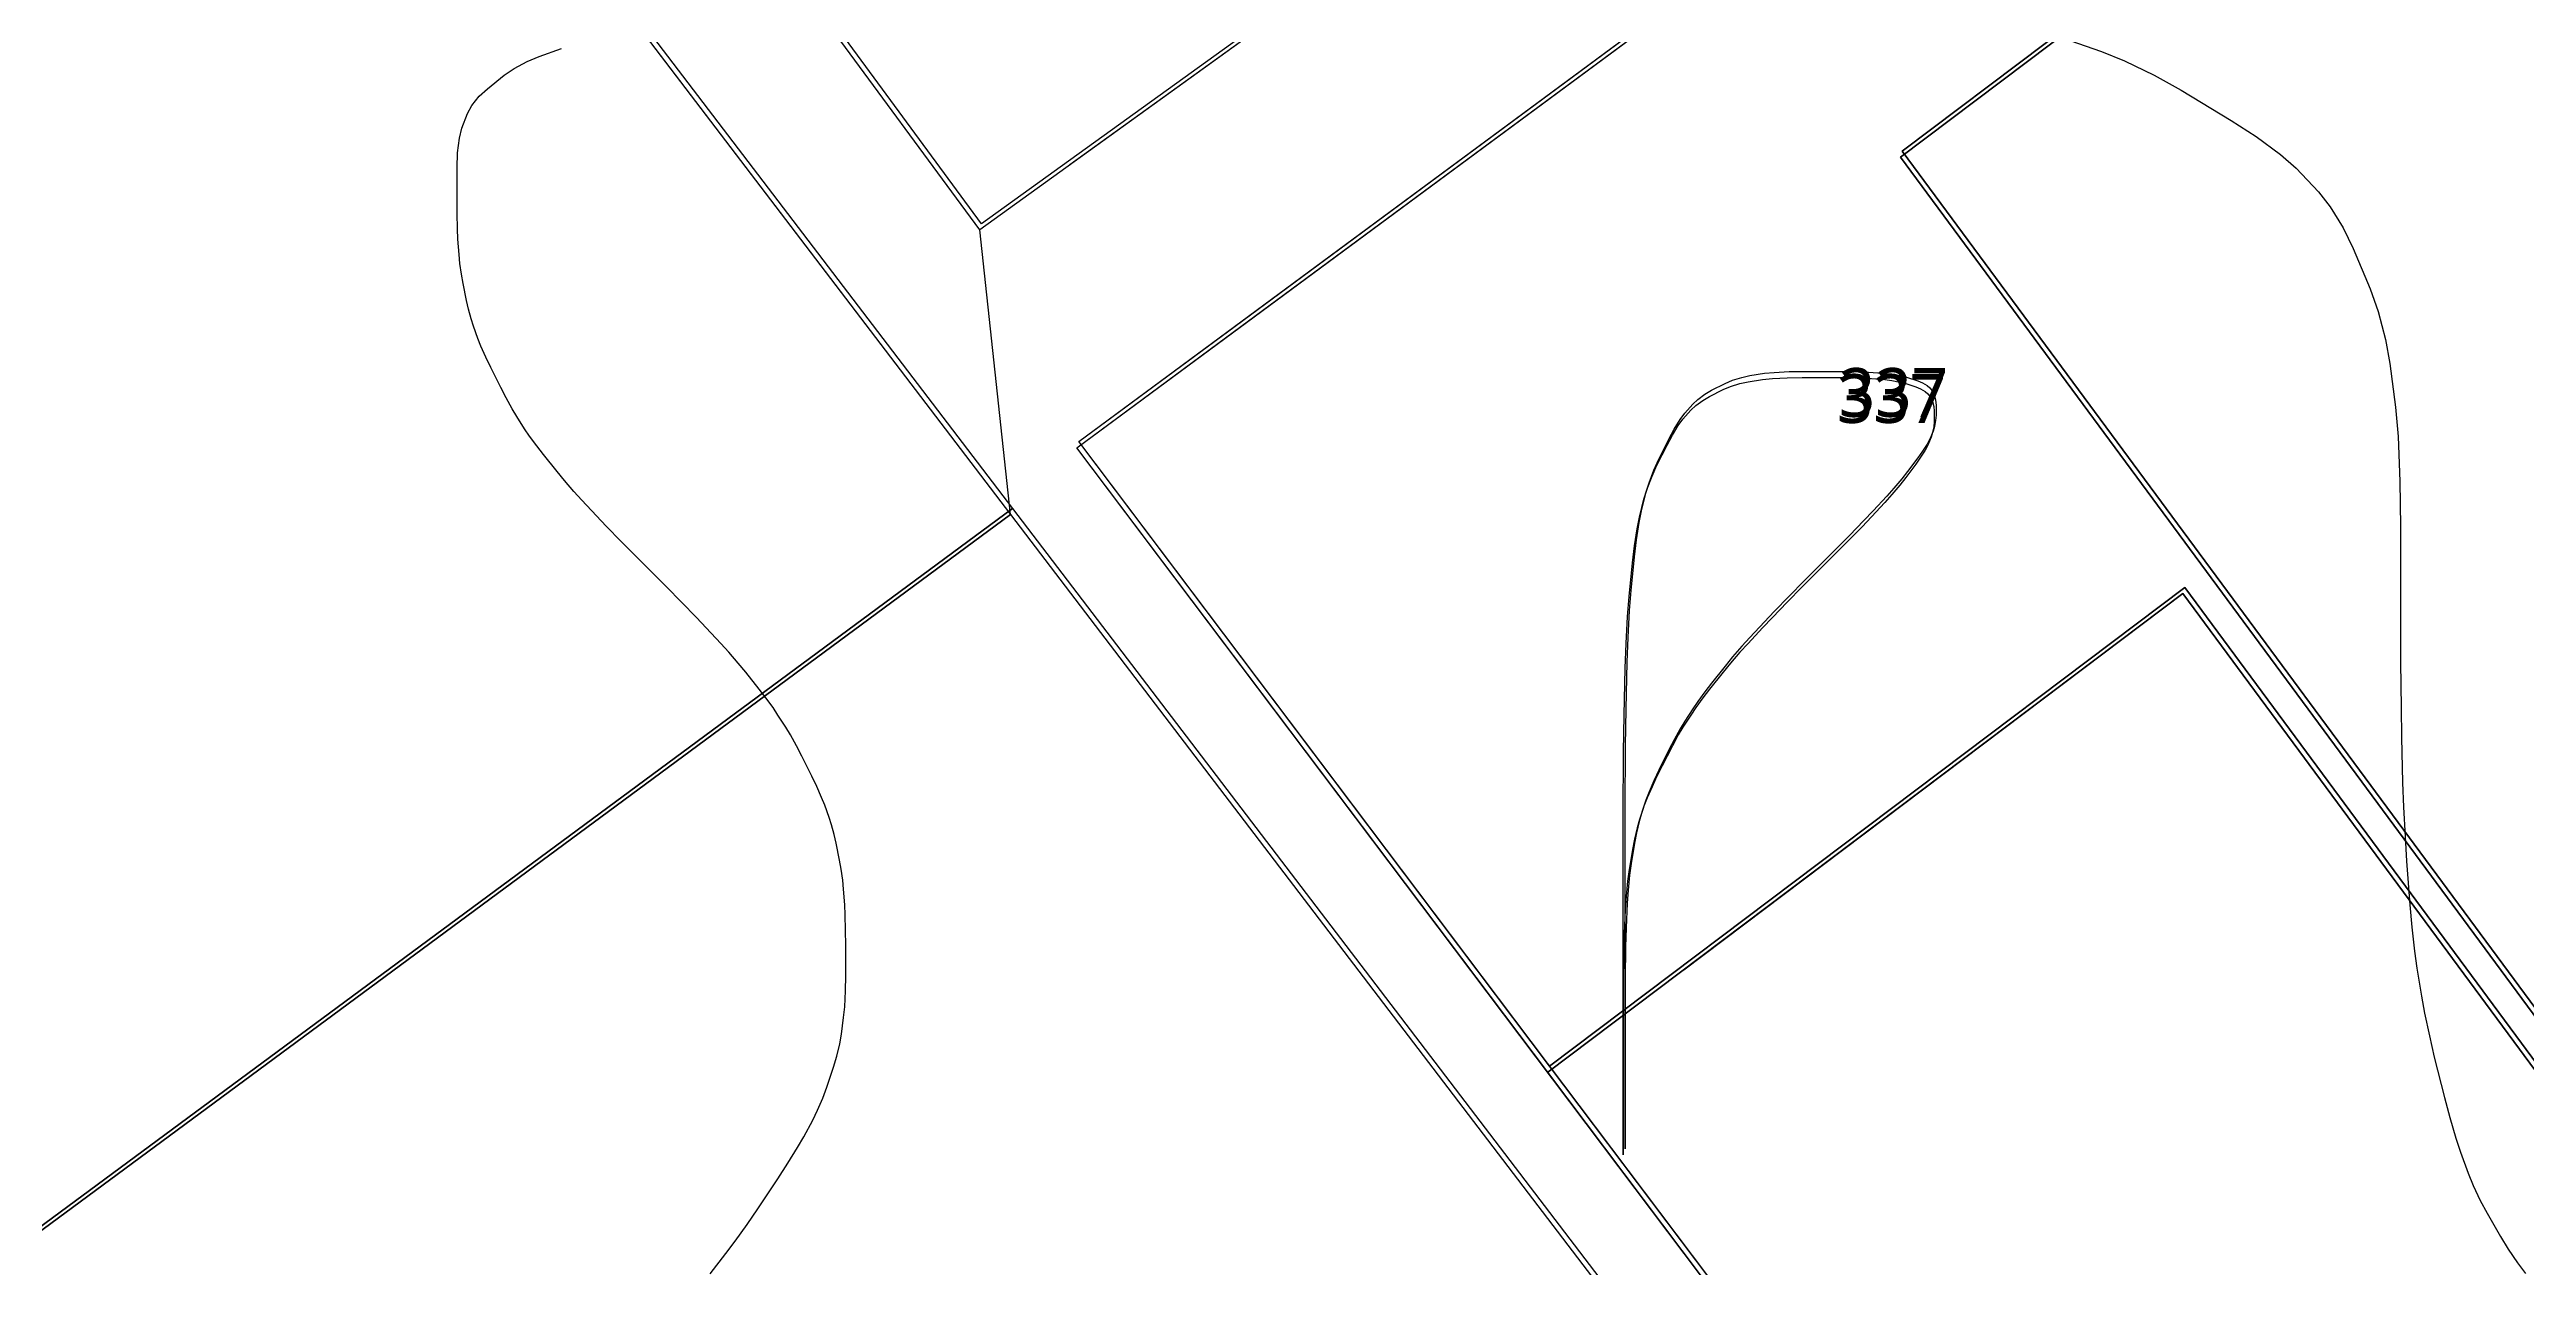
# Model space of a CAD drawing. Header units: metres. Extents: x -1097 to 1588, y -185 to 884.
# Drawn here: x 1215.1 to 1406.3, y 270.2 to 364.2 of the extents above; entities that cross this region are included whole.
import ezdxf

# ---------------------------------------------------------------- set-up
doc = ezdxf.new("R2010")
doc.units = ezdxf.units.M
for name, color, linetype in [('EXTENSIONES', 252, 'Continuous'), ('TERRENO', 188, 'Continuous'), ('VISTA LEJOS', 7, 'Continuous')]:
    doc.layers.add(name, color=color, linetype=linetype)

msp = doc.modelspace()

# ---------------------------------------------------------------- linework, layer by layer
at = {"layer": 'EXTENSIONES', "color": 253}
msp.add_lwpolyline([(1268.54, 375.28), (1262.61, 383.34), (1251.79, 398.03), (1251.1, 397.85), (1250.53, 397.66), (1249.58, 397.32), (1248.99, 397.08), (1248.15, 396.7), (1247.35, 396.32), (1245.8, 395.54), (1245, 395.13), (1244.17, 394.67), (1243.57, 394.31), (1242.62, 393.71), (1242.06, 393.32), (1241.31, 392.78), (1240.62, 392.25), (1240.59, 392.22), (1289.3, 328.35), (1286.92, 350.32), (1274.76, 366.83)], close=True, dxfattribs=at)
at = {"layer": 'EXTENSIONES'}
msp.add_lwpolyline([(1289.3, 328.35), (1286.92, 350.32)], dxfattribs=at)
at = {"layer": 'TERRENO'}
for points in [[(1266.13, 269.75), (1267.34, 271.31), (1268.05, 272.26), (1268.97, 273.55), (1269.8, 274.76), (1271.35, 277.09), (1272.12, 278.28), (1272.87, 279.49), (1273.35, 280.32), (1274.04, 281.62), (1274.41, 282.37), (1274.81, 283.32), (1275.12, 284.15), (1275.64, 285.71), (1275.89, 286.54), (1276.12, 287.49), (1276.25, 288.24), (1276.42, 289.54), (1276.5, 290.37), (1276.56, 291.58), (1276.58, 292.76), (1276.58, 295.1), (1276.57, 296.27), (1276.54, 297.45), (1276.5, 298.24), (1276.41, 299.45), (1276.35, 300.14), (1276.23, 300.97), (1276.11, 301.68), (1275.85, 302.98), (1275.69, 303.66), (1275.49, 304.41), (1275.31, 304.97), (1274.96, 305.92), (1274.72, 306.52), (1274.35, 307.35), (1273.97, 308.15), (1273.19, 309.71), (1272.78, 310.5), (1272.31, 311.34), (1271.96, 311.93), (1271.35, 312.88), (1270.97, 313.45), (1270.42, 314.2), (1269.9, 314.88), (1268.86, 316.18), (1268.27, 316.89), (1267.55, 317.72), (1266.94, 318.4), (1265.82, 319.61), (1265.06, 320.41), (1263.91, 321.59), (1262.74, 322.76), (1260.41, 325.1), (1259.25, 326.27), (1258.1, 327.45), (1257.34, 328.24), (1256.22, 329.45), (1255.6, 330.14), (1254.88, 330.97), (1254.3, 331.68), (1253.26, 332.98), (1252.73, 333.66), (1252.18, 334.41), (1251.8, 334.97), (1251.19, 335.92), (1250.84, 336.52), (1250.38, 337.36), (1249.97, 338.15), (1249.19, 339.71), (1248.8, 340.5), (1248.43, 341.34), (1248.19, 341.93), (1247.84, 342.88), (1247.66, 343.45), (1247.46, 344.2), (1247.31, 344.88), (1247.05, 346.18), (1246.92, 346.89), (1246.81, 347.72), (1246.74, 348.41), (1246.65, 349.61), (1246.62, 350.41), (1246.59, 351.59), (1246.58, 352.76), (1246.58, 355.1), (1246.62, 356.26), (1246.77, 357.41), (1246.96, 358.17), (1247.39, 359.29), (1247.73, 359.91), (1248.3, 360.63), (1248.93, 361.21), (1250.22, 362.25), (1250.99, 362.78), (1252, 363.32), (1252.91, 363.71), (1254.64, 364.31)], [(1370.47, 365.13), (1373.49, 364.09), (1375.27, 363.37), (1377.57, 362.25), (1379.64, 361.1), (1383.52, 358.76), (1385.44, 357.53), (1387.32, 356.14), (1388.52, 355.08), (1390.24, 353.26), (1391.16, 352.11), (1392.16, 350.47), (1392.93, 348.89), (1394.23, 345.77), (1394.85, 344.02), (1395.43, 341.86), (1395.76, 340.01), (1396.2, 336.64), (1396.39, 334.37), (1396.53, 330.91), (1396.58, 327.43), (1396.58, 320.43), (1396.59, 316.94), (1396.62, 313.45), (1396.66, 311.14), (1396.74, 307.68), (1396.81, 305.77), (1396.93, 303.5), (1397.05, 301.61), (1397.31, 298.24), (1397.46, 296.51), (1397.66, 294.66), (1397.85, 293.33), (1398.19, 291.17), (1398.43, 289.86), (1398.81, 288.11), (1399.19, 286.48), (1399.97, 283.37), (1400.38, 281.81), (1400.84, 280.22), (1401.2, 279.15), (1401.8, 277.51), (1402.19, 276.58), (1402.73, 275.42), (1403.26, 274.44), (1404.3, 272.62), (1404.88, 271.66), (1405.6, 270.6), (1406.22, 269.78)]]:
    msp.add_lwpolyline(points, dxfattribs=at)
msp.add_lwpolyline([(1336.58, 278.93), (1336.58, 298.59), (1336.59, 305.14), (1336.62, 310.03), (1336.66, 312.87), (1336.74, 316.5), (1336.81, 318.4), (1336.92, 320.48), (1337.05, 322.03), (1337.31, 324.63), (1337.46, 325.93), (1337.66, 327.26), (1337.85, 328.16), (1338.19, 329.54), (1338.43, 330.33), (1338.81, 331.31), (1339.19, 332.15), (1339.97, 333.71), (1340.38, 334.48), (1340.84, 335.22), (1341.2, 335.7), (1341.8, 336.4), (1342.18, 336.76), (1342.73, 337.16), (1343.26, 337.47), (1344.3, 337.99), (1344.88, 338.24), (1345.6, 338.47), (1346.22, 338.6), (1347.34, 338.78), (1348.1, 338.85), (1349.25, 338.91), (1350.41, 338.93), (1352.75, 338.93), (1353.9, 338.92), (1355.02, 338.89), (1355.74, 338.85), (1356.78, 338.77), (1357.32, 338.7), (1357.93, 338.58), (1358.39, 338.46), (1359.17, 338.2), (1359.54, 338.05), (1359.89, 337.84), (1360.09, 337.66), (1360.35, 337.32), (1360.46, 337.08), (1360.55, 336.7), (1360.58, 336.32), (1360.58, 335.54), (1360.55, 335.13), (1360.46, 334.67), (1360.35, 334.31), (1360.09, 333.71), (1359.89, 333.32), (1359.54, 332.78), (1359.17, 332.25), (1358.39, 331.21), (1357.93, 330.63), (1357.32, 329.91), (1356.78, 329.29), (1355.74, 328.17), (1355.02, 327.41), (1353.9, 326.26), (1352.75, 325.1), (1350.41, 322.76), (1349.25, 321.59), (1348.1, 320.41), (1347.34, 319.61), (1346.22, 318.4), (1345.6, 317.72), (1344.88, 316.89), (1344.3, 316.18), (1343.26, 314.88), (1342.73, 314.2), (1342.18, 313.45), (1341.8, 312.88), (1341.2, 311.93), (1340.84, 311.34), (1340.38, 310.5), (1339.97, 309.71), (1339.19, 308.15), (1338.81, 307.34), (1338.43, 306.48), (1338.19, 305.85), (1337.85, 304.81), (1337.66, 304.18), (1337.46, 303.31), (1337.31, 302.51), (1337.05, 300.95), (1336.92, 300.05), (1336.81, 298.9), (1336.74, 297.88), (1336.66, 295.98), (1336.62, 294.52), (1336.59, 292.04), (1336.58, 288.76), (1336.58, 278.93)], close=True, dxfattribs=at)
at = {"layer": 'VISTA LEJOS'}
for points in [[(1195.99, 450.68), (1289.3, 328.35)], [(1196.14, 451.15), (1289.45, 328.82)], [(1294.57, 333.98), (1391.07, 405.3)], [(1306.63, 342.89), (1391.07, 405.3)], [(1294.41, 333.51), (1390.91, 404.82)], [(1304.71, 341.12), (1390.91, 404.82)], [(1306.48, 342.42), (1390.91, 404.82)], [(1402.52, 389.5), (1357.98, 355.92)], [(1357.98, 355.92), (1402.52, 389.5)], [(1402.67, 389.97), (1358.13, 356.39)], [(1358.13, 356.39), (1402.67, 389.97)], [(1314.3, 370.08), (1286.92, 350.32)], [(1314.45, 370.55), (1287.07, 350.79)], [(1314.3, 370.08), (1293.87, 355.34)], [(1287.07, 350.79), (1274.91, 367.3)], [(1286.92, 350.32), (1274.76, 366.83)], [(1357.98, 355.92), (1420.04, 271.91)], [(1420.04, 271.91), (1357.98, 355.92)], [(1357.98, 355.92), (1357.98, 355.92)], [(1358.13, 356.39), (1420.19, 272.38)], [(1420.19, 272.38), (1358.13, 356.39)], [(1358.13, 356.39), (1358.13, 356.39)], [(1294.41, 333.51), (1306.48, 342.42)], [(1294.57, 333.98), (1306.63, 342.89)], [(1304.72, 341.12), (1306.48, 342.42)], [(1330.76, 285.31), (1294.41, 333.51)], [(1369.19, 234.33), (1294.41, 333.51)], [(1330.91, 285.78), (1294.57, 333.98)], [(1369.35, 234.8), (1294.57, 333.98)], [(1289.45, 328.82), (1072.36, 168.45)], [(1072.36, 168.45), (1289.45, 328.82)], [(1289.45, 328.82), (1366.21, 228.19)], [(1289.3, 328.35), (1072.2, 167.98)], [(1072.2, 167.98), (1289.3, 328.35)], [(1289.3, 328.35), (1366.06, 227.72)], [(1330.76, 285.31), (1379.79, 322.26)], [(1379.79, 322.26), (1330.76, 285.31)], [(1330.91, 285.78), (1379.94, 322.73)], [(1379.94, 322.73), (1330.91, 285.78)], [(1341.26, 293.22), (1379.79, 322.26)], [(1379.79, 322.26), (1341.26, 293.22)], [(1379.79, 322.26), (1418.07, 270.45)], [(1418.07, 270.45), (1379.79, 322.26)], [(1379.94, 322.73), (1418.22, 270.92)], [(1418.22, 270.92), (1379.94, 322.73)], [(1330.76, 285.31), (1330.76, 285.31)], [(1369.19, 234.33), (1330.76, 285.31)], [(1369.35, 234.8), (1330.91, 285.78)], [(1330.91, 285.78), (1330.91, 285.78)]]:
    msp.add_lwpolyline(points, dxfattribs=at)
for points in [[(1336.58, 278.93), (1336.58, 298.59), (1336.59, 305.14), (1336.62, 310.03), (1336.66, 312.87), (1336.74, 316.5), (1336.81, 318.4), (1336.92, 320.48), (1337.05, 322.03), (1337.31, 324.63), (1337.46, 325.93), (1337.66, 327.26), (1337.85, 328.16), (1338.19, 329.54), (1338.43, 330.33), (1338.81, 331.31), (1339.19, 332.15), (1339.97, 333.71), (1340.38, 334.48), (1340.84, 335.22), (1341.2, 335.7), (1341.8, 336.4), (1342.18, 336.76), (1342.73, 337.16), (1343.26, 337.47), (1344.3, 337.99), (1344.88, 338.24), (1345.6, 338.47), (1346.22, 338.6), (1347.34, 338.78), (1348.1, 338.85), (1349.25, 338.91), (1350.41, 338.93), (1352.75, 338.93), (1353.9, 338.92), (1355.02, 338.89), (1355.74, 338.85), (1356.78, 338.77), (1357.32, 338.7), (1357.93, 338.58), (1358.39, 338.46), (1359.17, 338.2), (1359.54, 338.05), (1359.89, 337.84), (1360.09, 337.66), (1360.35, 337.32), (1360.46, 337.08), (1360.55, 336.7), (1360.58, 336.32), (1360.58, 335.54), (1360.55, 335.13), (1360.46, 334.67), (1360.35, 334.31), (1360.09, 333.71), (1359.89, 333.32), (1359.54, 332.78), (1359.17, 332.25), (1358.39, 331.21), (1357.93, 330.63), (1357.32, 329.91), (1356.78, 329.29), (1355.74, 328.17), (1355.02, 327.41), (1353.9, 326.26), (1352.75, 325.1), (1350.41, 322.76), (1349.25, 321.59), (1348.1, 320.41), (1347.34, 319.61), (1346.22, 318.4), (1345.6, 317.72), (1344.88, 316.89), (1344.3, 316.18), (1343.26, 314.88), (1342.73, 314.2), (1342.18, 313.45), (1341.8, 312.88), (1341.2, 311.93), (1340.84, 311.34), (1340.38, 310.5), (1339.97, 309.71), (1339.19, 308.15), (1338.81, 307.34), (1338.43, 306.48), (1338.19, 305.85), (1337.85, 304.81), (1337.66, 304.18), (1337.46, 303.31), (1337.31, 302.51), (1337.05, 300.95), (1336.92, 300.05), (1336.81, 298.9), (1336.74, 297.88), (1336.66, 295.98), (1336.62, 294.52), (1336.59, 292.04), (1336.58, 288.76), (1336.58, 278.93)], [(1336.73, 279.4), (1336.73, 299.06), (1336.74, 305.61), (1336.77, 310.5), (1336.81, 313.34), (1336.89, 316.97), (1336.96, 318.87), (1337.07, 320.95), (1337.2, 322.5), (1337.46, 325.09), (1337.61, 326.4), (1337.81, 327.73), (1338, 328.63), (1338.34, 330.01), (1338.58, 330.8), (1338.96, 331.78), (1339.34, 332.62), (1340.12, 334.18), (1340.53, 334.94), (1340.99, 335.69), (1341.35, 336.17), (1341.95, 336.86), (1342.34, 337.23), (1342.88, 337.63), (1343.41, 337.94), (1344.45, 338.46), (1345.03, 338.71), (1345.75, 338.94), (1346.37, 339.07), (1347.49, 339.25), (1348.25, 339.32), (1349.4, 339.38), (1350.56, 339.4), (1352.9, 339.4), (1354.05, 339.39), (1355.17, 339.36), (1355.89, 339.32), (1356.93, 339.24), (1357.48, 339.17), (1358.08, 339.05), (1358.54, 338.93), (1359.32, 338.67), (1359.69, 338.52), (1360.04, 338.31), (1360.24, 338.13), (1360.5, 337.79), (1360.61, 337.55), (1360.7, 337.17), (1360.73, 336.79), (1360.73, 336.01), (1360.7, 335.6), (1360.61, 335.14), (1360.5, 334.78), (1360.24, 334.18), (1360.04, 333.79), (1359.69, 333.25), (1359.32, 332.72), (1358.54, 331.68), (1358.08, 331.1), (1357.48, 330.38), (1356.93, 329.76), (1355.89, 328.64), (1355.17, 327.88), (1354.05, 326.73), (1352.9, 325.57), (1350.56, 323.23), (1349.4, 322.06), (1348.25, 320.88), (1347.49, 320.08), (1346.37, 318.87), (1345.75, 318.19), (1345.03, 317.36), (1344.45, 316.65), (1343.41, 315.35), (1342.88, 314.67), (1342.34, 313.92), (1341.95, 313.35), (1341.35, 312.4), (1340.99, 311.81), (1340.53, 310.97), (1340.12, 310.18), (1339.34, 308.62), (1338.96, 307.81), (1338.58, 306.95), (1338.34, 306.32), (1338, 305.28), (1337.81, 304.65), (1337.61, 303.78), (1337.46, 302.98), (1337.2, 301.42), (1337.07, 300.52), (1336.96, 299.37), (1336.89, 298.35), (1336.81, 296.45), (1336.77, 294.99), (1336.74, 292.51), (1336.73, 289.23), (1336.73, 279.4)]]:
    msp.add_lwpolyline(points, close=True, dxfattribs=at)

# ---------------------------------------------------------------- texts
at = {"layer": 'TERRENO', "insert": (1353.08, 339.19), "char_height": 0.2, "attachment_point": 1}
msp.add_mtext('\\fOpen Sans|i0|b0;\\H3.77032;337', dxfattribs=at)
at = {"layer": 'VISTA LEJOS', "char_height": 0.2, "attachment_point": 1}
for insert in [(1353.08, 339.19), (1353.23, 339.66)]:
    msp.add_mtext('\\fOpen Sans|i0|b0;\\H3.77032;337', dxfattribs=dict(at, insert=insert))

doc.saveas('drawing.dxf')
